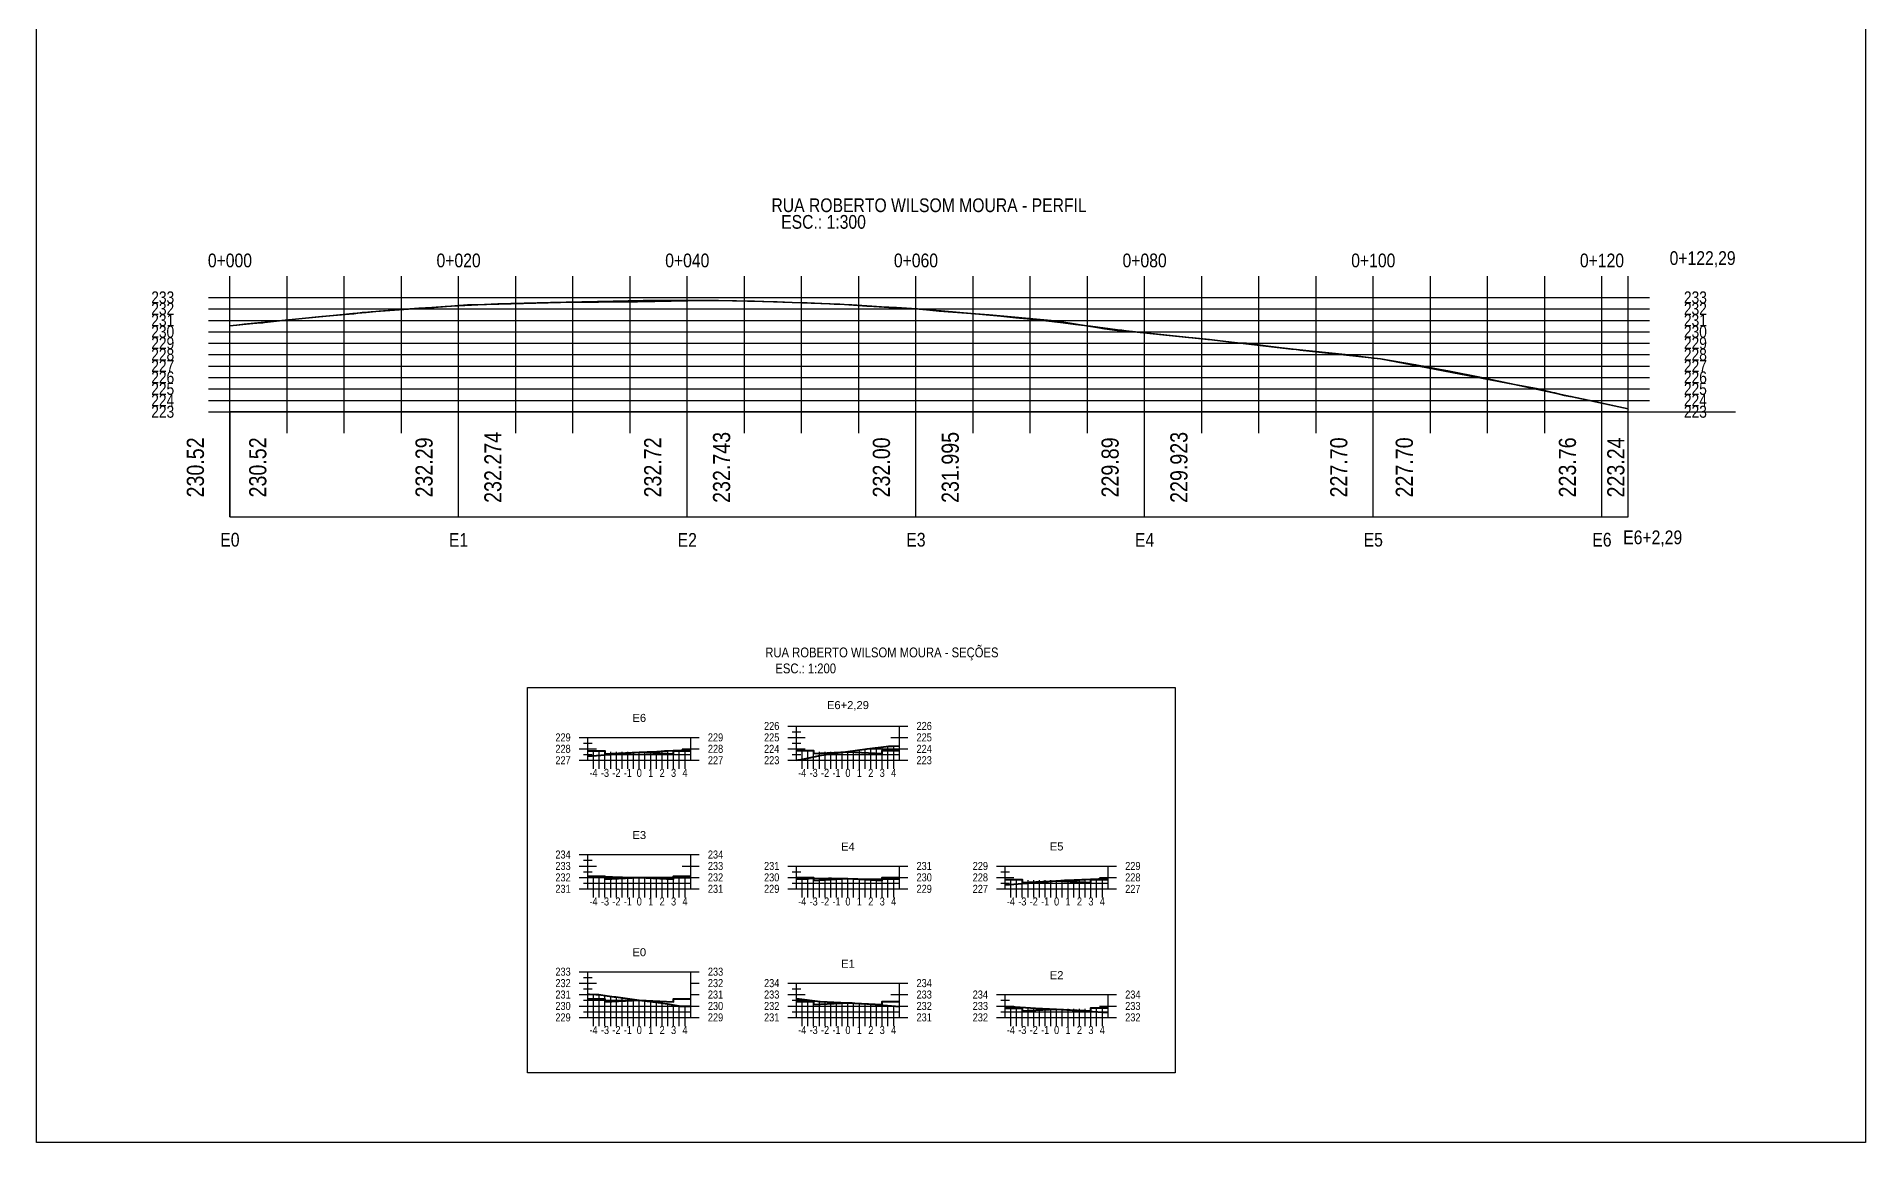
# Model space of a CAD drawing. Header units: feet. Extents: x 203667 to 205527, y 9204857 to 9205156.
# Drawn here: x 205102.5 to 205262.5, y 9204907.3 to 9205004.1 of the extents above; entities that cross this region are included whole.
import ezdxf

# ---------------------------------------------------------------- set-up
doc = ezdxf.new("R2010")
doc.units = ezdxf.units.FT
doc.header["$LTSCALE"] = 0.3
doc.header["$MEASUREMENT"] = 0
for name, color, linetype, lineweight in [('C-ROAD-PROF', 1, 'Continuous', 35), ('Cotas Acessibilidade', 5, 'Continuous', 25), ('Cotas Calçadas', 7, 'Continuous', 25)]:
    doc.layers.add(name, color=color, linetype=linetype, lineweight=lineweight)
for name, color, linetype in [('C-ROAD-PROF-GRID-MAJR', 8, 'Continuous'), ('C-ROAD-PROF-GRID-MINR', 8, 'Continuous'), ('C-ROAD-PROF-TEXT', 7, 'Continuous'), ('C-ROAD-PROF-TICK', 7, 'Continuous'), ('C-ROAD-PROF-TITL', 7, 'Continuous'), ('C-ROAD-PROF-TTLB', 5, 'Continuous'), ('C-ROAD-SCTN-GRID', 7, 'Continuous'), ('C-ROAD-SCTN-TEXT', 7, 'Continuous'), ('C-ROAD-SCTN-TICK', 7, 'Continuous'), ('C-ROAD-SCTN-TITL', 92, 'Continuous'), ('C1-HM-CURVA_MESTRA', 5, 'Continuous')]:
    doc.layers.add(name, color=color, linetype=linetype)
doc.styles.add('TARCISIO', font='swissci.ttf')

msp = doc.modelspace()

# ---------------------------------------------------------------- linework, layer by layer
at = {"layer": 'C-ROAD-PROF', "color": 5, "linetype": 'Continuous', "lineweight": 35, "flags": 128}
msp.add_lwpolyline([(205119.456, 9204978.78), (205119.457, 9204978.78), (205120.072, 9204978.849), (205120.687, 9204978.912), (205129.064, 9204979.739), (205130.215, 9204979.849), (205131.366, 9204979.954), (205132.516, 9204980.054), (205133.667, 9204980.147), (205134.818, 9204980.236), (205135.969, 9204980.318), (205137.12, 9204980.395), (205138.271, 9204980.466), (205139.422, 9204980.532), (205140.573, 9204980.592), (205141.724, 9204980.646), (205142.875, 9204980.695), (205144.026, 9204980.738), (205145.177, 9204980.776), (205146.328, 9204980.807), (205147.479, 9204980.834), (205152.978, 9204980.945), (205154.283, 9204980.969), (205155.587, 9204980.987), (205156.891, 9204980.998), (205158.195, 9204981.004), (205159.5, 9204981.004), (205160.804, 9204980.997), (205162.108, 9204980.985), (205163.412, 9204980.967), (205164.717, 9204980.943), (205166.021, 9204980.913), (205167.325, 9204980.876), (205168.63, 9204980.834), (205169.934, 9204980.786), (205171.238, 9204980.732), (205172.542, 9204980.673), (205173.847, 9204980.607), (205175.151, 9204980.535), (205176.455, 9204980.457), (205177.759, 9204980.373), (205179.064, 9204980.283), (205180.368, 9204980.188), (205181.672, 9204980.086), (205182.976, 9204979.978), (205184.281, 9204979.865), (205185.585, 9204979.745), (205186.889, 9204979.62), (205188.193, 9204979.488), (205189.498, 9204979.351), (205190.802, 9204979.208), (205192.106, 9204979.058), (205193.41, 9204978.903), (205194.715, 9204978.742), (205197.091, 9204978.442), (205197.46, 9204978.398), (205197.828, 9204978.357), (205204.999, 9204977.592), (205205.064, 9204977.584), (205212.302, 9204976.746), (205212.739, 9204976.697), (205213.062, 9204976.662), (205220.092, 9204975.887), (205231.82, 9204973.635), (205241.749, 9204971.504)], dxfattribs=at)
at = {"layer": 'C-ROAD-PROF', "color": 1, "linetype": 'Continuous', "lineweight": 35, "flags": 128}
for points in [[(205119.456, 9204978.78), (205121.764, 9204979.01), (205121.795, 9204979.013), (205122.065, 9204979.035), (205122.292, 9204979.052), (205122.388, 9204979.062), (205122.467, 9204979.074), (205124.062, 9204979.26), (205127.206, 9204979.575), (205127.501, 9204979.596), (205127.843, 9204979.626), (205129.883, 9204979.803), (205130.04, 9204979.819), (205130.304, 9204979.844), (205131.036, 9204979.933), (205131.515, 9204979.988), (205131.818, 9204980.019), (205135.479, 9204980.26), (205135.688, 9204980.276), (205135.696, 9204980.276), (205135.7, 9204980.276), (205135.94, 9204980.297), (205136.203, 9204980.301), (205139.515, 9204980.556), (205139.75, 9204980.57), (205139.894, 9204980.581), (205140.237, 9204980.604), (205140.557, 9204980.626), (205141.903, 9204980.651), (205149.454, 9204980.852), (205151.706, 9204980.86), (205153.433, 9204980.878), (205153.65, 9204980.878), (205155.109, 9204980.886), (205156.614, 9204980.897), (205159.517, 9204980.977), (205160.361, 9204980.986), (205161.228, 9204980.998), (205161.347, 9204980.999), (205161.827, 9204981.002), (205162.012, 9204981.001), (205162.2, 9204980.996), (205165.338, 9204980.952), (205171.957, 9204980.703), (205172.29, 9204980.681), (205172.564, 9204980.671), (205172.808, 9204980.662), (205175.162, 9204980.508), (205175.332, 9204980.499), (205176.689, 9204980.415), (205177.089, 9204980.395), (205177.399, 9204980.38), (205179.215, 9204980.264), (205179.22, 9204980.264), (205179.283, 9204980.26), (205179.584, 9204980.26), (205179.59, 9204980.26), (205181.498, 9204980.078), (205185.853, 9204979.744), (205191.289, 9204979.26), (205192.153, 9204979.123), (205192.381, 9204979.088), (205195.286, 9204978.623), (205195.937, 9204978.525), (205196.169, 9204978.492), (205197.887, 9204978.26), (205198.334, 9204978.247), (205198.517, 9204978.247), (205203.282, 9204977.774), (205203.663, 9204977.734), (205205.125, 9204977.585), (205207.72, 9204977.272), (205208.028, 9204977.269), (205208.261, 9204977.262), (205208.309, 9204977.261), (205208.317, 9204977.261), (205208.367, 9204977.26), (205208.663, 9204977.209), (205211.42, 9204976.85), (205212.701, 9204976.701), (205216.986, 9204976.26), (205219.041, 9204976.005), (205219.468, 9204975.962), (205220.092, 9204975.887), (205223.156, 9204975.372), (205223.777, 9204975.26), (205223.846, 9204975.257), (205224.992, 9204975.027), (205225.962, 9204974.844), (205228.91, 9204974.26), (205231.82, 9204973.635), (205233.863, 9204973.26), (205234.907, 9204973.019), (205235.124, 9204972.96), (205235.31, 9204972.911), (205236.181, 9204972.697), (205236.648, 9204972.609), (205236.74, 9204972.6), (205238.403, 9204972.26), (205240.945, 9204971.685)], [(205240.945, 9204971.685), (205241.749, 9204971.504), (205241.749, 9204971.504)]]:
    msp.add_lwpolyline(points, dxfattribs=at)
at = {"layer": 'C-ROAD-PROF', "color": 5, "linetype": 'Continuous', "lineweight": 40, "ltscale": 2}
for points in [[(205150.749, 9204941.58), (205152.249, 9204941.58), (205152.249, 9204941.321), (205155.258, 9204941.47), (205158.249, 9204941.321), (205158.249, 9204941.586), (205159.749, 9204941.586)], [(205168.999, 9204941.627), (205170.499, 9204941.627), (205170.499, 9204941.368), (205173.508, 9204941.517), (205176.499, 9204941.367), (205176.499, 9204941.633), (205177.999, 9204941.633)], [(205150.749, 9204930.627), (205152.249, 9204930.627), (205152.249, 9204930.367), (205155.258, 9204930.517), (205158.249, 9204930.367), (205158.249, 9204930.632), (205159.749, 9204930.632)], [(205168.999, 9204930.521), (205170.499, 9204930.521), (205170.499, 9204930.261), (205173.508, 9204930.41), (205176.499, 9204930.261), (205176.499, 9204930.526), (205177.999, 9204930.526)], [(205187.249, 9204930.33), (205188.749, 9204930.33), (205188.749, 9204930.071), (205191.758, 9204930.22), (205194.749, 9204930.071), (205194.749, 9204930.336), (205196.249, 9204930.336)], [(205150.749, 9204919.897), (205152.249, 9204919.897), (205152.249, 9204919.637), (205155.258, 9204919.787), (205158.249, 9204919.637), (205158.249, 9204919.902), (205159.749, 9204919.902)], [(205168.999, 9204919.668), (205170.499, 9204919.668), (205170.499, 9204919.409), (205173.508, 9204919.558), (205176.499, 9204919.409), (205176.499, 9204919.674), (205177.999, 9204919.674)], [(205187.249, 9204919.092), (205188.749, 9204919.092), (205188.749, 9204918.833), (205191.758, 9204918.982), (205194.749, 9204918.833), (205194.749, 9204919.098), (205196.249, 9204919.098)]]:
    msp.add_lwpolyline(points, dxfattribs=at)
at = {"layer": 'C-ROAD-PROF-GRID-MAJR', "color": 8, "linetype": 'Continuous', "lineweight": -3}
for p, q in [((205119.456, 9204981.26), (205241.749, 9204981.26)), ((205119.456, 9204971.26), (205119.456, 9204981.26)), ((205139.456, 9204971.26), (205139.456, 9204981.26)), ((205159.456, 9204971.26), (205159.456, 9204981.26)), ((205179.456, 9204971.26), (205179.456, 9204981.26)), ((205199.456, 9204971.26), (205199.456, 9204981.26)), ((205219.456, 9204971.26), (205219.456, 9204981.26)), ((205239.456, 9204971.26), (205239.456, 9204981.26)), ((205241.749, 9204971.26), (205241.749, 9204981.26)), ((205119.456, 9204980.26), (205241.749, 9204980.26)), ((205119.456, 9204979.26), (205241.749, 9204979.26)), ((205119.456, 9204978.26), (205241.749, 9204978.26)), ((205119.456, 9204977.26), (205241.749, 9204977.26)), ((205119.456, 9204976.26), (205241.749, 9204976.26)), ((205119.456, 9204975.26), (205241.749, 9204975.26)), ((205119.456, 9204974.26), (205241.749, 9204974.26)), ((205119.456, 9204973.26), (205241.749, 9204973.26)), ((205119.456, 9204972.26), (205241.749, 9204972.26)), ((205119.456, 9204971.26), (205241.749, 9204971.26))]:
    msp.add_line(p, q, dxfattribs=at)
at = {"layer": 'C-ROAD-PROF-GRID-MINR', "color": 8, "linetype": 'Continuous', "lineweight": -3}
for p, q in [((205124.456, 9204971.26), (205124.456, 9204981.26)), ((205129.456, 9204971.26), (205129.456, 9204981.26)), ((205134.456, 9204971.26), (205134.456, 9204981.26)), ((205144.456, 9204971.26), (205144.456, 9204981.26)), ((205149.456, 9204971.26), (205149.456, 9204981.26)), ((205154.456, 9204971.26), (205154.456, 9204981.26)), ((205164.456, 9204971.26), (205164.456, 9204981.26)), ((205169.456, 9204971.26), (205169.456, 9204981.26)), ((205174.456, 9204971.26), (205174.456, 9204981.26)), ((205184.456, 9204971.26), (205184.456, 9204981.26)), ((205189.456, 9204971.26), (205189.456, 9204981.26)), ((205194.456, 9204971.26), (205194.456, 9204981.26)), ((205204.456, 9204971.26), (205204.456, 9204981.26)), ((205209.456, 9204971.26), (205209.456, 9204981.26)), ((205214.456, 9204971.26), (205214.456, 9204981.26)), ((205224.456, 9204971.26), (205224.456, 9204981.26)), ((205229.456, 9204971.26), (205229.456, 9204981.26)), ((205234.456, 9204971.26), (205234.456, 9204981.26))]:
    msp.add_line(p, q, dxfattribs=at)
at = {"layer": 'C-ROAD-PROF-TEXT', "color": 7, "linetype": 'Continuous', "lineweight": -3}
for p, q in [((205119.456, 9204979.385), (205119.456, 9204983.135)), ((205124.456, 9204979.385), (205124.456, 9204983.135)), ((205129.456, 9204979.385), (205129.456, 9204983.135)), ((205134.456, 9204979.385), (205134.456, 9204983.135)), ((205139.456, 9204979.385), (205139.456, 9204983.135)), ((205144.456, 9204979.385), (205144.456, 9204983.135)), ((205149.456, 9204979.385), (205149.456, 9204983.135)), ((205154.456, 9204979.385), (205154.456, 9204983.135)), ((205159.456, 9204979.385), (205159.456, 9204983.135)), ((205164.456, 9204979.385), (205164.456, 9204983.135)), ((205169.456, 9204979.385), (205169.456, 9204983.135)), ((205174.456, 9204979.385), (205174.456, 9204983.135)), ((205179.456, 9204979.385), (205179.456, 9204983.135)), ((205184.456, 9204979.385), (205184.456, 9204983.135)), ((205189.456, 9204979.385), (205189.456, 9204983.135)), ((205194.456, 9204979.385), (205194.456, 9204983.135)), ((205199.456, 9204979.385), (205199.456, 9204983.135)), ((205204.456, 9204979.385), (205204.456, 9204983.135)), ((205209.456, 9204979.385), (205209.456, 9204983.135)), ((205214.456, 9204979.385), (205214.456, 9204983.135)), ((205219.456, 9204979.385), (205219.456, 9204983.135)), ((205224.456, 9204979.385), (205224.456, 9204983.135)), ((205229.456, 9204979.385), (205229.456, 9204983.135)), ((205234.456, 9204979.385), (205234.456, 9204983.135)), ((205239.456, 9204979.385), (205239.456, 9204983.135)), ((205241.749, 9204979.385), (205241.749, 9204983.135)), ((205117.581, 9204981.26), (205121.331, 9204981.26)), ((205239.874, 9204981.26), (205243.624, 9204981.26)), ((205117.581, 9204980.26), (205121.331, 9204980.26)), ((205239.874, 9204980.26), (205243.624, 9204980.26)), ((205117.581, 9204979.26), (205121.331, 9204979.26)), ((205117.581, 9204978.26), (205121.331, 9204978.26)), ((205239.874, 9204979.26), (205243.624, 9204979.26)), ((205239.874, 9204978.26), (205243.624, 9204978.26)), ((205117.581, 9204977.26), (205121.331, 9204977.26)), ((205239.874, 9204977.26), (205243.624, 9204977.26)), ((205117.581, 9204976.26), (205121.331, 9204976.26)), ((205117.581, 9204975.26), (205121.331, 9204975.26)), ((205239.874, 9204976.26), (205243.624, 9204976.26)), ((205239.874, 9204975.26), (205243.624, 9204975.26)), ((205117.581, 9204974.26), (205121.331, 9204974.26)), ((205117.581, 9204973.26), (205121.331, 9204973.26)), ((205239.874, 9204974.26), (205243.624, 9204974.26)), ((205239.874, 9204973.26), (205243.624, 9204973.26)), ((205117.581, 9204972.26), (205121.331, 9204972.26)), ((205119.456, 9204969.385), (205119.456, 9204973.135)), ((205124.456, 9204969.385), (205124.456, 9204973.135)), ((205129.456, 9204969.385), (205129.456, 9204973.135)), ((205134.456, 9204969.385), (205134.456, 9204973.135)), ((205139.456, 9204969.385), (205139.456, 9204973.135)), ((205144.456, 9204969.385), (205144.456, 9204973.135)), ((205149.456, 9204969.385), (205149.456, 9204973.135)), ((205154.456, 9204969.385), (205154.456, 9204973.135)), ((205159.456, 9204969.385), (205159.456, 9204973.135)), ((205164.456, 9204969.385), (205164.456, 9204973.135)), ((205169.456, 9204969.385), (205169.456, 9204973.135)), ((205174.456, 9204969.385), (205174.456, 9204973.135)), ((205179.456, 9204969.385), (205179.456, 9204973.135)), ((205184.456, 9204969.385), (205184.456, 9204973.135)), ((205189.456, 9204969.385), (205189.456, 9204973.135)), ((205194.456, 9204969.385), (205194.456, 9204973.135)), ((205199.456, 9204969.385), (205199.456, 9204973.135)), ((205204.456, 9204969.385), (205204.456, 9204973.135)), ((205209.456, 9204969.385), (205209.456, 9204973.135)), ((205214.456, 9204969.385), (205214.456, 9204973.135)), ((205219.456, 9204969.385), (205219.456, 9204973.135)), ((205224.456, 9204969.385), (205224.456, 9204973.135)), ((205229.456, 9204969.385), (205229.456, 9204973.135)), ((205234.456, 9204969.385), (205234.456, 9204973.135)), ((205239.456, 9204969.385), (205239.456, 9204973.135)), ((205239.874, 9204972.26), (205243.624, 9204972.26)), ((205241.749, 9204969.385), (205241.749, 9204973.135)), ((205117.581, 9204971.26), (205121.331, 9204971.26)), ((205239.874, 9204971.26), (205243.624, 9204971.26))]:
    msp.add_line(p, q, dxfattribs=at)
at = {"layer": 'C-ROAD-PROF-TEXT', "color": 5, "linetype": 'Continuous', "lineweight": -3}
msp.add_line((205241.749, 9204971.26), (205251.132, 9204971.26), dxfattribs=at)
at = {"layer": 'C-ROAD-PROF-TICK', "color": 7, "linetype": 'Continuous', "lineweight": -3}
for p, q in [((205119.456, 9204962.076), (205119.456, 9204971.26)), ((205139.456, 9204962.076), (205139.456, 9204971.26)), ((205159.456, 9204962.076), (205159.456, 9204971.26)), ((205179.456, 9204962.076), (205179.456, 9204971.26)), ((205199.456, 9204962.076), (205199.456, 9204971.26)), ((205219.456, 9204962.076), (205219.456, 9204971.26)), ((205239.456, 9204962.076), (205239.456, 9204971.26)), ((205241.749, 9204962.076), (205241.749, 9204971.26))]:
    msp.add_line(p, q, dxfattribs=at)
at = {"layer": 'C-ROAD-PROF-TTLB', "color": 5, "linetype": 'Continuous', "lineweight": -3}
for p, q in [((205119.456, 9204971.26), (205119.456, 9204981.26)), ((205119.456, 9204981.26), (205241.749, 9204981.26)), ((205241.749, 9204971.26), (205241.749, 9204981.26)), ((205119.456, 9204971.26), (205241.749, 9204971.26)), ((205169.008, 9204940.767), (205169.008, 9204943.767)), ((205169.008, 9204943.767), (205178.008, 9204943.767)), ((205178.008, 9204940.767), (205178.008, 9204943.767)), ((205150.758, 9204940.767), (205150.758, 9204942.767)), ((205150.758, 9204942.767), (205159.758, 9204942.767)), ((205159.758, 9204940.767), (205159.758, 9204942.767)), ((205173.508, 9204940.767), (205173.508, 9204941.529)), ((205150.758, 9204929.517), (205150.758, 9204932.517)), ((205150.758, 9204932.517), (205159.758, 9204932.517)), ((205159.758, 9204929.517), (205159.758, 9204932.517)), ((205155.258, 9204929.517), (205155.258, 9204930.517)), ((205169.008, 9204929.517), (205169.008, 9204931.517)), ((205169.008, 9204931.517), (205178.008, 9204931.517)), ((205178.008, 9204929.517), (205178.008, 9204931.517)), ((205187.258, 9204929.517), (205187.258, 9204931.517)), ((205187.258, 9204931.517), (205196.258, 9204931.517)), ((205196.258, 9204929.517), (205196.258, 9204931.517)), ((205150.758, 9204918.267), (205150.758, 9204922.267)), ((205150.758, 9204922.267), (205159.758, 9204922.267)), ((205159.758, 9204918.267), (205159.758, 9204922.267)), ((205169.008, 9204918.267), (205169.008, 9204921.267)), ((205169.008, 9204921.267), (205178.008, 9204921.267)), ((205178.008, 9204918.267), (205178.008, 9204921.267)), ((205155.258, 9204918.267), (205155.258, 9204919.787)), ((205173.508, 9204918.267), (205173.508, 9204919.559)), ((205187.258, 9204918.267), (205187.258, 9204920.267)), ((205187.258, 9204920.267), (205196.258, 9204920.267)), ((205196.258, 9204918.267), (205196.258, 9204920.267))]:
    msp.add_line(p, q, dxfattribs=at)
msp.add_3dface([(205119.456, 9204962.076), (205241.749, 9204962.076), (205241.749, 9204971.26), (205119.456, 9204971.26)], dxfattribs=at)
at = {"layer": 'C-ROAD-SCTN-GRID', "color": 7, "linetype": 'Continuous', "lineweight": -3}
for p, q in [((205169.008, 9204943.767), (205178.008, 9204943.767)), ((205150.758, 9204942.767), (205159.758, 9204942.767)), ((205173.508, 9204940.767), (205173.508, 9204941.529)), ((205150.758, 9204940.767), (205159.758, 9204940.767)), ((205169.008, 9204940.767), (205178.008, 9204940.767)), ((205169.508, 9204940.767), (205169.508, 9204940.858)), ((205170.008, 9204940.767), (205170.008, 9204940.96)), ((205150.758, 9204932.517), (205159.758, 9204932.517)), ((205155.258, 9204929.517), (205155.258, 9204930.517)), ((205169.008, 9204931.517), (205178.008, 9204931.517)), ((205187.258, 9204931.517), (205196.258, 9204931.517)), ((205150.758, 9204929.517), (205159.758, 9204929.517)), ((205169.008, 9204929.517), (205178.008, 9204929.517)), ((205187.258, 9204929.517), (205196.258, 9204929.517)), ((205150.758, 9204922.267), (205159.758, 9204922.267)), ((205169.008, 9204921.267), (205178.008, 9204921.267)), ((205150.758, 9204919.767), (205155.408, 9204919.767)), ((205155.258, 9204918.267), (205155.258, 9204919.787)), ((205173.508, 9204918.267), (205173.508, 9204919.559)), ((205187.258, 9204920.267), (205196.258, 9204920.267)), ((205150.758, 9204918.267), (205159.758, 9204918.267)), ((205169.008, 9204918.267), (205178.008, 9204918.267)), ((205187.258, 9204918.267), (205196.258, 9204918.267))]:
    msp.add_line(p, q, dxfattribs=at)
at = {"layer": 'C-ROAD-SCTN-GRID', "color": 251, "linetype": 'Continuous', "lineweight": -3}
for p, q in [((205151.258, 9204940.017), (205151.258, 9204941.517)), ((205151.758, 9204940.017), (205151.758, 9204941.517)), ((205151.758, 9204940.767), (205151.758, 9204941.195)), ((205152.258, 9204940.017), (205152.258, 9204941.517)), ((205152.258, 9204940.767), (205152.258, 9204941.233)), ((205152.703, 9204941.267), (205159.758, 9204941.267)), ((205152.758, 9204940.017), (205152.758, 9204941.517)), ((205152.758, 9204940.767), (205152.758, 9204941.271)), ((205153.258, 9204940.017), (205153.258, 9204941.517)), ((205153.258, 9204940.767), (205153.258, 9204941.309)), ((205153.758, 9204940.017), (205153.758, 9204941.517)), ((205153.758, 9204940.767), (205153.758, 9204941.347)), ((205154.258, 9204940.017), (205154.258, 9204941.517)), ((205154.258, 9204940.767), (205154.258, 9204941.385)), ((205154.758, 9204940.017), (205154.758, 9204941.517)), ((205154.758, 9204940.767), (205154.758, 9204941.428)), ((205155.258, 9204940.017), (205155.258, 9204941.517)), ((205155.258, 9204940.767), (205155.258, 9204941.47)), ((205155.258, 9204940.767), (205155.258, 9204941.47)), ((205155.758, 9204940.017), (205155.758, 9204941.517)), ((205155.758, 9204940.767), (205155.758, 9204941.507)), ((205156.258, 9204940.767), (205156.258, 9204941.53)), ((205156.258, 9204940.017), (205156.258, 9204941.517)), ((205156.758, 9204940.767), (205156.758, 9204941.546)), ((205156.758, 9204940.017), (205156.758, 9204941.517)), ((205157.258, 9204940.767), (205157.258, 9204941.575)), ((205157.258, 9204940.017), (205157.258, 9204941.517)), ((205157.758, 9204940.767), (205157.758, 9204941.601)), ((205157.758, 9204940.017), (205157.758, 9204941.517)), ((205158.258, 9204940.767), (205158.258, 9204941.616)), ((205158.258, 9204940.017), (205158.258, 9204941.517)), ((205158.758, 9204940.767), (205158.758, 9204941.64)), ((205158.758, 9204940.017), (205158.758, 9204941.517)), ((205159.258, 9204940.767), (205159.258, 9204941.663)), ((205159.258, 9204940.017), (205159.258, 9204941.517)), ((205169.508, 9204940.017), (205169.508, 9204941.517)), ((205170.008, 9204940.017), (205170.008, 9204941.517)), ((205170.508, 9204940.017), (205170.508, 9204941.517)), ((205171.008, 9204940.017), (205171.008, 9204941.517)), ((205171.508, 9204940.017), (205171.508, 9204941.517)), ((205171.508, 9204940.767), (205171.508, 9204941.246)), ((205171.657, 9204941.267), (205178.008, 9204941.267)), ((205172.008, 9204940.017), (205172.008, 9204941.517)), ((205172.008, 9204940.767), (205172.008, 9204941.316)), ((205172.508, 9204940.017), (205172.508, 9204941.517)), ((205172.508, 9204940.767), (205172.508, 9204941.387)), ((205173.008, 9204940.017), (205173.008, 9204941.517)), ((205173.008, 9204940.767), (205173.008, 9204941.458)), ((205174.008, 9204940.767), (205174.008, 9204941.6)), ((205174.008, 9204940.017), (205174.008, 9204941.517)), ((205174.508, 9204940.767), (205174.508, 9204941.67)), ((205174.508, 9204940.017), (205174.508, 9204941.517)), ((205175.008, 9204940.767), (205175.008, 9204941.741)), ((205175.008, 9204940.017), (205175.008, 9204941.517)), ((205175.19, 9204941.767), (205178.008, 9204941.767)), ((205175.508, 9204940.767), (205175.508, 9204941.808)), ((205175.508, 9204940.017), (205175.508, 9204941.517)), ((205176.008, 9204940.767), (205176.008, 9204941.871)), ((205176.008, 9204940.017), (205176.008, 9204941.517)), ((205176.508, 9204940.767), (205176.508, 9204941.935)), ((205176.508, 9204940.017), (205176.508, 9204941.517)), ((205177.008, 9204940.767), (205177.008, 9204942.01)), ((205177.008, 9204940.017), (205177.008, 9204941.517)), ((205177.508, 9204940.767), (205177.508, 9204942.021)), ((205177.508, 9204940.017), (205177.508, 9204941.517)), ((205151.258, 9204940.767), (205151.258, 9204941.158)), ((205170.508, 9204940.767), (205170.508, 9204941.062)), ((205171.008, 9204940.767), (205171.008, 9204941.163)), ((205150.758, 9204930.517), (205159.758, 9204930.517)), ((205150.758, 9204930.017), (205159.758, 9204930.017)), ((205151.258, 9204929.517), (205151.258, 9204930.632)), ((205151.258, 9204928.767), (205151.258, 9204930.267)), ((205151.758, 9204929.517), (205151.758, 9204930.618)), ((205151.758, 9204928.767), (205151.758, 9204930.267)), ((205152.258, 9204929.517), (205152.258, 9204930.603)), ((205152.258, 9204928.767), (205152.258, 9204930.267)), ((205152.758, 9204929.517), (205152.758, 9204930.586)), ((205152.758, 9204928.767), (205152.758, 9204930.267)), ((205153.258, 9204929.517), (205153.258, 9204930.568)), ((205153.258, 9204928.767), (205153.258, 9204930.267)), ((205153.758, 9204929.517), (205153.758, 9204930.551)), ((205153.758, 9204928.767), (205153.758, 9204930.267)), ((205154.258, 9204929.517), (205154.258, 9204930.533)), ((205154.258, 9204928.767), (205154.258, 9204930.267)), ((205154.758, 9204929.517), (205154.758, 9204930.517)), ((205154.758, 9204928.767), (205154.758, 9204930.267)), ((205155.758, 9204929.517), (205155.758, 9204930.516)), ((205155.758, 9204928.767), (205155.758, 9204930.267)), ((205156.258, 9204929.517), (205156.258, 9204930.516)), ((205156.258, 9204928.767), (205156.258, 9204930.267)), ((205156.758, 9204929.517), (205156.758, 9204930.516)), ((205156.758, 9204928.767), (205156.758, 9204930.267)), ((205157.258, 9204929.517), (205157.258, 9204930.516)), ((205157.258, 9204928.767), (205157.258, 9204930.267)), ((205157.758, 9204929.517), (205157.758, 9204930.516)), ((205157.758, 9204928.767), (205157.758, 9204930.267)), ((205158.258, 9204929.517), (205158.258, 9204930.516)), ((205158.258, 9204928.767), (205158.258, 9204930.267)), ((205158.758, 9204929.517), (205158.758, 9204930.516)), ((205158.758, 9204928.767), (205158.758, 9204930.267)), ((205159.258, 9204929.517), (205159.258, 9204930.517)), ((205159.258, 9204928.767), (205159.258, 9204930.267)), ((205169.008, 9204930.017), (205178.008, 9204930.017)), ((205169.508, 9204929.517), (205169.508, 9204930.378)), ((205169.508, 9204928.767), (205169.508, 9204930.267)), ((205170.008, 9204929.517), (205170.008, 9204930.41)), ((205170.008, 9204928.767), (205170.008, 9204930.267)), ((205170.508, 9204929.517), (205170.508, 9204930.45)), ((205170.508, 9204928.767), (205170.508, 9204930.267)), ((205171.008, 9204929.517), (205171.008, 9204930.434)), ((205171.008, 9204928.767), (205171.008, 9204930.267)), ((205171.508, 9204929.517), (205171.508, 9204930.419)), ((205171.508, 9204928.767), (205171.508, 9204930.267)), ((205172.008, 9204929.517), (205172.008, 9204930.451)), ((205172.008, 9204928.767), (205172.008, 9204930.267)), ((205172.508, 9204929.517), (205172.508, 9204930.437)), ((205172.508, 9204928.767), (205172.508, 9204930.267)), ((205173.008, 9204929.517), (205173.008, 9204930.424)), ((205173.008, 9204928.767), (205173.008, 9204930.267)), ((205173.508, 9204929.517), (205173.508, 9204930.41)), ((205173.508, 9204929.517), (205173.508, 9204930.41)), ((205173.508, 9204928.767), (205173.508, 9204930.267)), ((205174.008, 9204929.517), (205174.008, 9204930.397)), ((205174.008, 9204928.767), (205174.008, 9204930.267)), ((205174.508, 9204929.517), (205174.508, 9204930.386)), ((205174.508, 9204928.767), (205174.508, 9204930.267)), ((205175.008, 9204929.517), (205175.008, 9204930.38)), ((205175.008, 9204928.767), (205175.008, 9204930.267)), ((205175.508, 9204929.517), (205175.508, 9204930.375)), ((205175.508, 9204928.767), (205175.508, 9204930.267)), ((205176.008, 9204929.517), (205176.008, 9204930.369)), ((205176.008, 9204928.767), (205176.008, 9204930.267)), ((205176.508, 9204929.517), (205176.508, 9204930.364)), ((205176.508, 9204928.767), (205176.508, 9204930.267)), ((205177.008, 9204929.517), (205177.008, 9204930.371)), ((205177.008, 9204928.767), (205177.008, 9204930.267)), ((205177.508, 9204929.517), (205177.508, 9204930.378)), ((205177.508, 9204928.767), (205177.508, 9204930.267)), ((205187.758, 9204928.767), (205187.758, 9204930.267)), ((205188.258, 9204928.767), (205188.258, 9204930.267)), ((205188.758, 9204928.767), (205188.758, 9204930.267)), ((205188.758, 9204929.517), (205188.758, 9204929.983)), ((205189.203, 9204930.017), (205196.258, 9204930.017)), ((205189.258, 9204928.767), (205189.258, 9204930.267)), ((205189.258, 9204929.517), (205189.258, 9204930.021)), ((205189.758, 9204928.767), (205189.758, 9204930.267)), ((205189.758, 9204929.517), (205189.758, 9204930.059)), ((205190.258, 9204928.767), (205190.258, 9204930.267)), ((205190.258, 9204929.517), (205190.258, 9204930.097)), ((205190.758, 9204928.767), (205190.758, 9204930.267)), ((205190.758, 9204929.517), (205190.758, 9204930.135)), ((205191.258, 9204928.767), (205191.258, 9204930.267)), ((205191.258, 9204929.517), (205191.258, 9204930.178)), ((205191.758, 9204928.767), (205191.758, 9204930.267)), ((205191.758, 9204929.517), (205191.758, 9204930.22)), ((205191.758, 9204929.517), (205191.758, 9204930.22)), ((205192.258, 9204928.767), (205192.258, 9204930.267)), ((205192.258, 9204929.517), (205192.258, 9204930.257)), ((205192.758, 9204929.517), (205192.758, 9204930.28)), ((205192.758, 9204928.767), (205192.758, 9204930.267)), ((205193.258, 9204929.517), (205193.258, 9204930.296)), ((205193.258, 9204928.767), (205193.258, 9204930.267)), ((205193.758, 9204929.517), (205193.758, 9204930.325)), ((205193.758, 9204928.767), (205193.758, 9204930.267)), ((205194.258, 9204929.517), (205194.258, 9204930.351)), ((205194.258, 9204928.767), (205194.258, 9204930.267)), ((205194.758, 9204929.517), (205194.758, 9204930.366)), ((205194.758, 9204928.767), (205194.758, 9204930.267)), ((205195.258, 9204929.517), (205195.258, 9204930.39)), ((205195.258, 9204928.767), (205195.258, 9204930.267)), ((205195.758, 9204929.517), (205195.758, 9204930.413)), ((205195.758, 9204928.767), (205195.758, 9204930.267)), ((205187.758, 9204929.517), (205187.758, 9204929.908)), ((205188.258, 9204929.517), (205188.258, 9204929.945)), ((205150.758, 9204919.267), (205159.758, 9204919.267)), ((205151.258, 9204918.267), (205151.258, 9204920.284)), ((205151.258, 9204917.517), (205151.258, 9204919.017)), ((205151.758, 9204918.267), (205151.758, 9204920.264)), ((205151.758, 9204917.517), (205151.758, 9204919.017)), ((205152.258, 9204918.267), (205152.258, 9204920.186)), ((205152.258, 9204917.517), (205152.258, 9204919.017)), ((205152.758, 9204918.267), (205152.758, 9204920.117)), ((205152.758, 9204917.517), (205152.758, 9204919.017)), ((205153.258, 9204918.267), (205153.258, 9204920.05)), ((205153.258, 9204917.517), (205153.258, 9204919.017)), ((205153.758, 9204918.267), (205153.758, 9204919.984)), ((205153.758, 9204917.517), (205153.758, 9204919.017)), ((205154.258, 9204918.267), (205154.258, 9204919.918)), ((205154.258, 9204917.517), (205154.258, 9204919.017)), ((205154.758, 9204918.267), (205154.758, 9204919.852)), ((205154.758, 9204917.517), (205154.758, 9204919.017)), ((205155.758, 9204918.267), (205155.758, 9204919.721)), ((205155.758, 9204917.517), (205155.758, 9204919.017)), ((205156.258, 9204918.267), (205156.258, 9204919.655)), ((205156.258, 9204917.517), (205156.258, 9204919.017)), ((205156.758, 9204918.267), (205156.758, 9204919.589)), ((205156.758, 9204917.517), (205156.758, 9204919.017)), ((205157.258, 9204918.267), (205157.258, 9204919.515)), ((205157.258, 9204917.517), (205157.258, 9204919.017)), ((205157.758, 9204918.267), (205157.758, 9204919.436)), ((205157.758, 9204917.517), (205157.758, 9204919.017)), ((205158.258, 9204918.267), (205158.258, 9204919.355)), ((205158.258, 9204917.517), (205158.258, 9204919.017)), ((205158.758, 9204918.267), (205158.758, 9204919.275)), ((205158.758, 9204917.517), (205158.758, 9204919.017)), ((205159.258, 9204918.267), (205159.258, 9204919.267)), ((205159.258, 9204917.517), (205159.258, 9204919.017)), ((205169.008, 9204919.767), (205170.337, 9204919.767)), ((205169.008, 9204919.267), (205178.008, 9204919.267)), ((205169.508, 9204918.267), (205169.508, 9204919.874)), ((205169.508, 9204917.517), (205169.508, 9204919.017)), ((205170.008, 9204918.267), (205170.008, 9204919.809)), ((205170.008, 9204917.517), (205170.008, 9204919.017)), ((205170.508, 9204918.267), (205170.508, 9204919.745)), ((205170.508, 9204917.517), (205170.508, 9204919.017)), ((205171.008, 9204918.267), (205171.008, 9204919.68)), ((205171.008, 9204917.517), (205171.008, 9204919.017)), ((205171.508, 9204918.267), (205171.508, 9204919.65)), ((205171.508, 9204917.517), (205171.508, 9204919.017)), ((205172.008, 9204918.267), (205172.008, 9204919.627)), ((205172.008, 9204917.517), (205172.008, 9204919.017)), ((205172.508, 9204918.267), (205172.508, 9204919.604)), ((205172.508, 9204917.517), (205172.508, 9204919.017)), ((205173.008, 9204918.267), (205173.008, 9204919.581)), ((205173.008, 9204917.517), (205173.008, 9204919.017)), ((205174.008, 9204918.267), (205174.008, 9204919.53)), ((205174.008, 9204917.517), (205174.008, 9204919.017)), ((205174.508, 9204918.267), (205174.508, 9204919.504)), ((205174.508, 9204917.517), (205174.508, 9204919.017)), ((205175.008, 9204918.267), (205175.008, 9204919.477)), ((205175.008, 9204917.517), (205175.008, 9204919.017)), ((205175.508, 9204918.267), (205175.508, 9204919.438)), ((205175.508, 9204917.517), (205175.508, 9204919.017)), ((205176.008, 9204918.267), (205176.008, 9204919.396)), ((205176.008, 9204917.517), (205176.008, 9204919.017)), ((205176.508, 9204918.267), (205176.508, 9204919.357)), ((205176.508, 9204917.517), (205176.508, 9204919.017)), ((205177.008, 9204918.267), (205177.008, 9204919.318)), ((205177.008, 9204917.517), (205177.008, 9204919.017)), ((205177.508, 9204918.267), (205177.508, 9204919.278)), ((205177.508, 9204917.517), (205177.508, 9204919.017)), ((205187.758, 9204918.267), (205187.758, 9204919.223)), ((205187.758, 9204917.517), (205187.758, 9204919.017)), ((205188.258, 9204918.267), (205188.258, 9204919.193)), ((205188.258, 9204917.517), (205188.258, 9204919.017)), ((205188.758, 9204918.267), (205188.758, 9204919.163)), ((205188.758, 9204917.517), (205188.758, 9204919.017)), ((205189.258, 9204918.267), (205189.258, 9204919.133)), ((205189.258, 9204917.517), (205189.258, 9204919.017)), ((205189.758, 9204918.267), (205189.758, 9204919.103)), ((205189.758, 9204917.517), (205189.758, 9204919.017)), ((205190.258, 9204918.267), (205190.258, 9204919.073)), ((205190.258, 9204917.517), (205190.258, 9204919.017)), ((205190.758, 9204918.267), (205190.758, 9204919.043)), ((205190.758, 9204917.517), (205190.758, 9204919.017)), ((205191.258, 9204917.517), (205191.258, 9204919.017)), ((205191.258, 9204918.267), (205191.258, 9204919.012)), ((205191.758, 9204917.517), (205191.758, 9204919.017)), ((205191.758, 9204918.267), (205191.758, 9204918.982)), ((205191.758, 9204918.267), (205191.758, 9204918.982)), ((205192.258, 9204917.517), (205192.258, 9204919.017)), ((205192.258, 9204918.267), (205192.258, 9204918.952)), ((205192.758, 9204917.517), (205192.758, 9204919.017)), ((205192.758, 9204918.267), (205192.758, 9204918.922)), ((205193.258, 9204917.517), (205193.258, 9204919.017)), ((205193.258, 9204918.267), (205193.258, 9204918.892)), ((205193.758, 9204917.517), (205193.758, 9204919.017)), ((205193.758, 9204918.267), (205193.758, 9204918.861)), ((205194.258, 9204917.517), (205194.258, 9204919.017)), ((205194.258, 9204918.267), (205194.258, 9204918.831)), ((205194.758, 9204917.517), (205194.758, 9204919.017)), ((205194.758, 9204918.267), (205194.758, 9204918.801)), ((205195.258, 9204917.517), (205195.258, 9204919.017)), ((205195.758, 9204917.517), (205195.758, 9204919.017)), ((205150.758, 9204918.767), (205159.758, 9204918.767)), ((205168.633, 9204918.767), (205169.383, 9204918.767)), ((205169.008, 9204918.767), (205178.008, 9204918.767)), ((205187.258, 9204918.767), (205196.258, 9204918.767)), ((205195.258, 9204918.267), (205195.258, 9204918.771)), ((205195.758, 9204918.267), (205195.758, 9204918.74))]:
    msp.add_line(p, q, dxfattribs=at)
at = {"layer": 'C-ROAD-SCTN-TICK', "color": 8, "linetype": 'Continuous', "lineweight": -3}
for p, q in [((205168.258, 9204943.767), (205169.758, 9204943.767)), ((205168.633, 9204943.267), (205169.383, 9204943.267)), ((205150.008, 9204942.767), (205151.508, 9204942.767)), ((205150.008, 9204941.767), (205151.508, 9204941.767)), ((205150.383, 9204942.267), (205151.133, 9204942.267)), ((205150.383, 9204941.267), (205151.133, 9204941.267)), ((205168.258, 9204942.767), (205169.758, 9204942.767)), ((205168.258, 9204941.767), (205169.758, 9204941.767)), ((205168.633, 9204942.267), (205169.383, 9204942.267)), ((205168.633, 9204941.267), (205169.383, 9204941.267)), ((205150.008, 9204940.767), (205151.508, 9204940.767)), ((205168.258, 9204940.767), (205169.758, 9204940.767)), ((205150.008, 9204932.517), (205151.508, 9204932.517)), ((205150.383, 9204932.017), (205151.133, 9204932.017)), ((205150.008, 9204931.517), (205151.508, 9204931.517)), ((205150.008, 9204930.517), (205151.508, 9204930.517)), ((205150.383, 9204931.017), (205151.133, 9204931.017)), ((205150.383, 9204930.017), (205151.133, 9204930.017)), ((205168.258, 9204931.517), (205169.758, 9204931.517)), ((205168.258, 9204930.517), (205169.758, 9204930.517)), ((205168.633, 9204931.017), (205169.383, 9204931.017)), ((205168.633, 9204930.017), (205169.383, 9204930.017)), ((205186.508, 9204931.517), (205188.008, 9204931.517)), ((205186.508, 9204930.517), (205188.008, 9204930.517)), ((205186.883, 9204931.017), (205187.633, 9204931.017)), ((205186.883, 9204930.017), (205187.633, 9204930.017)), ((205150.008, 9204929.517), (205151.508, 9204929.517)), ((205168.258, 9204929.517), (205169.758, 9204929.517)), ((205186.508, 9204929.517), (205188.008, 9204929.517)), ((205150.008, 9204922.267), (205151.508, 9204922.267)), ((205150.008, 9204921.267), (205151.508, 9204921.267)), ((205150.383, 9204921.767), (205151.133, 9204921.767)), ((205150.383, 9204920.767), (205151.133, 9204920.767)), ((205168.258, 9204921.267), (205169.758, 9204921.267)), ((205168.633, 9204920.767), (205169.383, 9204920.767)), ((205150.008, 9204920.267), (205151.508, 9204920.267)), ((205150.008, 9204919.267), (205151.508, 9204919.267)), ((205150.383, 9204919.767), (205151.133, 9204919.767)), ((205168.258, 9204920.267), (205169.758, 9204920.267)), ((205168.258, 9204919.267), (205169.758, 9204919.267)), ((205168.633, 9204919.767), (205169.383, 9204919.767)), ((205186.508, 9204920.267), (205188.008, 9204920.267)), ((205186.508, 9204919.267), (205188.008, 9204919.267)), ((205186.883, 9204919.767), (205187.633, 9204919.767)), ((205150.008, 9204918.267), (205151.508, 9204918.267)), ((205150.383, 9204918.767), (205151.133, 9204918.767)), ((205168.258, 9204918.267), (205169.758, 9204918.267)), ((205186.508, 9204918.267), (205188.008, 9204918.267)), ((205186.883, 9204918.767), (205187.633, 9204918.767))]:
    msp.add_line(p, q, dxfattribs=at)
at = {"layer": 'C-ROAD-SCTN-TICK', "color": 7, "linetype": 'Continuous', "lineweight": -3}
for p, q in [((205177.258, 9204943.767), (205178.758, 9204943.767)), ((205159.008, 9204942.767), (205160.508, 9204942.767)), ((205159.008, 9204941.767), (205160.508, 9204941.767)), ((205173.508, 9204940.017), (205173.508, 9204941.517)), ((205177.258, 9204942.767), (205178.758, 9204942.767)), ((205177.258, 9204941.767), (205178.758, 9204941.767)), ((205159.008, 9204940.767), (205160.508, 9204940.767)), ((205177.258, 9204940.767), (205178.758, 9204940.767)), ((205159.008, 9204932.517), (205160.508, 9204932.517)), ((205155.258, 9204928.767), (205155.258, 9204930.267)), ((205159.008, 9204931.517), (205160.508, 9204931.517)), ((205159.008, 9204930.517), (205160.508, 9204930.517)), ((205177.258, 9204931.517), (205178.758, 9204931.517)), ((205177.258, 9204930.517), (205178.758, 9204930.517)), ((205195.508, 9204931.517), (205197.008, 9204931.517)), ((205195.508, 9204930.517), (205197.008, 9204930.517)), ((205159.008, 9204929.517), (205160.508, 9204929.517)), ((205177.258, 9204929.517), (205178.758, 9204929.517)), ((205195.508, 9204929.517), (205197.008, 9204929.517)), ((205159.008, 9204922.267), (205160.508, 9204922.267)), ((205159.758, 9204921.267), (205160.508, 9204921.267)), ((205177.258, 9204921.267), (205178.758, 9204921.267)), ((205155.258, 9204917.517), (205155.258, 9204919.017)), ((205159.008, 9204919.267), (205160.508, 9204919.267)), ((205159.758, 9204920.267), (205160.508, 9204920.267)), ((205173.508, 9204917.517), (205173.508, 9204919.017)), ((205177.258, 9204920.267), (205178.758, 9204920.267)), ((205177.258, 9204919.267), (205178.758, 9204919.267)), ((205195.508, 9204920.267), (205197.008, 9204920.267)), ((205195.508, 9204919.267), (205197.008, 9204919.267)), ((205159.008, 9204918.267), (205160.508, 9204918.267)), ((205177.258, 9204918.267), (205178.758, 9204918.267)), ((205195.508, 9204918.267), (205197.008, 9204918.267))]:
    msp.add_line(p, q, dxfattribs=at)
at = {"layer": 'C1-HM-CURVA_MESTRA', "color": 1, "linetype": 'Continuous', "lineweight": 40}
for points in [[(205150.758, 9204941.12), (205154.205, 9204941.38), (205155.258, 9204941.47), (205155.278, 9204941.472), (205155.959, 9204941.521), (205156.798, 9204941.546), (205156.894, 9204941.546), (205156.939, 9204941.547), (205157.173, 9204941.567), (205157.466, 9204941.581), (205157.673, 9204941.596), (205158.236, 9204941.615), (205159.628, 9204941.681), (205159.758, 9204941.688)], [(205169.008, 9204940.789), (205169.163, 9204940.808), (205169.41, 9204940.842), (205169.438, 9204940.844), (205171.196, 9204941.202), (205173.508, 9204941.529), (205175.19, 9204941.767), (205177.088, 9204942.01), (205177.142, 9204942.008), (205177.196, 9204942.008), (205177.238, 9204942.008), (205177.391, 9204942.016), (205178.008, 9204942.04)], [(205150.758, 9204930.641), (205151.098, 9204930.636), (205152.05, 9204930.61), (205154.661, 9204930.519), (205154.662, 9204930.519), (205154.775, 9204930.517), (205155.258, 9204930.517), (205155.881, 9204930.516), (205156.094, 9204930.516), (205156.984, 9204930.516), (205157.372, 9204930.516), (205157.697, 9204930.516), (205157.961, 9204930.516), (205158.054, 9204930.516), (205158.461, 9204930.516), (205159.021, 9204930.516), (205159.103, 9204930.516), (205159.325, 9204930.517), (205159.377, 9204930.517), (205159.383, 9204930.517), (205159.393, 9204930.517), (205159.564, 9204930.52), (205159.758, 9204930.522)], [(205169.008, 9204930.353), (205169.915, 9204930.399), (205170.307, 9204930.446), (205170.482, 9204930.45), (205171.522, 9204930.419), (205171.799, 9204930.441), (205171.988, 9204930.45), (205172.038, 9204930.449), (205172.057, 9204930.449), (205173.508, 9204930.41), (205174.381, 9204930.387), (205176.494, 9204930.364), (205178.008, 9204930.385)], [(205187.258, 9204929.87), (205190.705, 9204930.13), (205191.758, 9204930.22), (205191.778, 9204930.222), (205192.459, 9204930.271), (205193.298, 9204930.296), (205193.394, 9204930.296), (205193.439, 9204930.297), (205193.673, 9204930.317), (205193.966, 9204930.331), (205194.173, 9204930.346), (205194.736, 9204930.365), (205196.128, 9204930.431), (205196.258, 9204930.438)], [(205150.758, 9204920.295), (205150.767, 9204920.295), (205150.891, 9204920.292), (205151.455, 9204920.28), (205151.711, 9204920.267), (205152.445, 9204920.158), (205153.056, 9204920.078), (205153.197, 9204920.058), (205155.258, 9204919.787), (205156.915, 9204919.568), (205156.978, 9204919.56), (205157.703, 9204919.445), (205158.712, 9204919.281), (205158.816, 9204919.267), (205158.832, 9204919.267), (205158.848, 9204919.267), (205159.229, 9204919.267), (205159.621, 9204919.267), (205159.691, 9204919.267), (205159.758, 9204919.267)], [(205169.008, 9204919.939), (205171.09, 9204919.67), (205173.508, 9204919.558), (205173.579, 9204919.555), (205173.88, 9204919.537), (205174.078, 9204919.527), (205174.6, 9204919.499), (205175.163, 9204919.468), (205175.884, 9204919.406), (205177.657, 9204919.267), (205178.008, 9204919.22)], [(205187.258, 9204919.253), (205189.925, 9204919.093), (205191.758, 9204918.982), (205196.258, 9204918.71)]]:
    msp.add_lwpolyline(points, dxfattribs=at)
at = {"layer": 'Cotas Acessibilidade'}
msp.add_lwpolyline([(205145.47, 9204947.15), (205202.131, 9204947.15), (205202.131, 9204913.411), (205145.47, 9204913.411)], close=True, dxfattribs=at)
at = {"layer": 'Cotas Calçadas'}
msp.add_lwpolyline([(205102.545, 9205101.793), (205262.499, 9205101.793), (205262.499, 9204907.33), (205102.545, 9204907.33)], close=True, dxfattribs=at)

# ---------------------------------------------------------------- texts
at = {"layer": 'C-ROAD-PROF-TEXT', "color": 7, "linetype": 'Continuous', "lineweight": -3, "char_height": 1.2, "attachment_point": 8, "line_spacing_factor": 1.2, "style": 'TARCISIO'}
for s, insert in [('0+000', (205119.456, 9204983.885)), ('0+020', (205139.456, 9204983.885)), ('0+040', (205159.456, 9204983.885)), ('0+060', (205179.456, 9204983.885)), ('0+080', (205199.456, 9204983.885)), ('0+100', (205219.456, 9204983.885)), ('0+120', (205239.456, 9204983.885)), ('0+122,29', (205248.26, 9204983.885)), ('E0', (205119.456, 9204959.451)), ('E1', (205139.456, 9204959.451)), ('E2', (205159.456, 9204959.451)), ('E3', (205179.456, 9204959.451)), ('E4', (205199.456, 9204959.451)), ('E5', (205219.456, 9204959.451)), ('E6', (205239.456, 9204959.451)), ('E6+2,29', (205243.893, 9204959.451))]:
    msp.add_mtext(s, dxfattribs=dict(at, insert=insert))
at = {"layer": 'C-ROAD-PROF-TEXT', "color": 7, "linetype": 'Continuous', "lineweight": -3, "char_height": 1.05, "style": 'TARCISIO'}
for s, insert, attachment_point in [('233', (205114.581, 9204981.26), 6), ('233', (205246.624, 9204981.26), 4), ('232', (205114.581, 9204980.26), 6), ('231', (205114.581, 9204979.26), 6), ('232', (205246.624, 9204980.26), 4), ('231', (205246.624, 9204979.26), 4), ('230', (205114.581, 9204978.26), 6), ('230', (205246.624, 9204978.26), 4), ('229', (205114.581, 9204977.26), 6), ('228', (205114.581, 9204976.26), 6), ('229', (205246.624, 9204977.26), 4), ('228', (205246.624, 9204976.26), 4), ('227', (205114.581, 9204975.26), 6), ('226', (205114.581, 9204974.26), 6), ('227', (205246.624, 9204975.26), 4), ('226', (205246.624, 9204974.26), 4), ('225', (205114.581, 9204973.26), 6), ('225', (205246.624, 9204973.26), 4), ('224', (205114.581, 9204972.26), 6), ('223', (205114.581, 9204971.26), 6), ('224', (205246.624, 9204972.26), 4), ('223', (205246.624, 9204971.26), 4)]:
    msp.add_mtext(s, dxfattribs=dict(at, insert=insert, attachment_point=attachment_point))
at = {"layer": 'C-ROAD-PROF-TEXT', "color": 1, "linetype": 'Continuous', "lineweight": -3, "char_height": 1.5, "attachment_point": 8, "rotation": 90, "style": 'TARCISIO'}
for s, insert in [('230.52', (205117.206, 9204966.393)), ('232.29', (205137.206, 9204966.393)), ('232.72', (205157.206, 9204966.393)), ('232.00', (205177.206, 9204966.393)), ('229.89', (205197.206, 9204966.393)), ('227.70', (205217.206, 9204966.393)), ('223.76', (205237.206, 9204966.393))]:
    msp.add_mtext(s, dxfattribs=dict(at, insert=insert))
at = {"layer": 'C-ROAD-PROF-TEXT', "color": 5, "linetype": 'Continuous', "lineweight": -3, "char_height": 1.5, "attachment_point": 2, "rotation": 90, "style": 'TARCISIO'}
for s, insert in [('230.52', (205121.14, 9204966.393)), ('232.274', (205141.706, 9204966.393)), ('232.743', (205161.706, 9204966.393)), ('231.995', (205181.706, 9204966.393)), ('229.923', (205201.706, 9204966.393)), ('227.70', (205221.417, 9204966.393)), ('223.24', (205239.916, 9204966.393))]:
    msp.add_mtext(s, dxfattribs=dict(at, insert=insert))
at = {"layer": 'C-ROAD-PROF-TITL', "color": 7, "linetype": 'Continuous', "lineweight": -3, "attachment_point": 8, "line_spacing_factor": 1.2, "style": 'TARCISIO'}
for s, insert, char_height in [('RUA ROBERTO WILSOM MOURA - PERFIL', (205180.602, 9204988.715), 1.2), ('ESC.: 1:300', (205171.372, 9204987.26), 1.2), ('ESC.: 1:200', (205169.814, 9204948.362), 0.85913)]:
    msp.add_mtext(s, dxfattribs=dict(at, insert=insert, char_height=char_height))
at = {"layer": 'C-ROAD-PROF-TITL', "color": 7, "linetype": 'Continuous', "lineweight": -3, "insert": (205176.477, 9204949.511), "char_height": 0.85913, "width": 19.28157, "attachment_point": 8, "line_spacing_factor": 1.2, "style": 'TARCISIO'}
msp.add_mtext('RUA ROBERTO WILSOM MOURA - SEÇÕES', dxfattribs=at)
at = {"layer": 'C-ROAD-SCTN-TEXT', "color": 7, "linetype": 'Continuous', "lineweight": -3, "char_height": 0.7, "style": 'TARCISIO'}
for s, insert, attachment_point in [('229', (205149.258, 9204942.767), 6), ('229', (205161.258, 9204942.767), 4), ('226', (205167.508, 9204943.767), 6), ('225', (205167.508, 9204942.767), 6), ('226', (205179.508, 9204943.767), 4), ('225', (205179.508, 9204942.767), 4), ('228', (205149.258, 9204941.767), 6), ('228', (205161.258, 9204941.767), 4), ('224', (205167.508, 9204941.767), 6), ('224', (205179.508, 9204941.767), 4), ('227', (205149.258, 9204940.767), 6), ('-4', (205151.258, 9204940.017), 2), ('-3', (205152.258, 9204940.017), 2), ('-2', (205153.258, 9204940.017), 2), ('-1', (205154.258, 9204940.017), 2), ('0', (205155.258, 9204940.017), 2), ('1', (205156.258, 9204940.017), 2), ('2', (205157.258, 9204940.017), 2), ('3', (205158.258, 9204940.017), 2), ('4', (205159.258, 9204940.017), 2), ('227', (205161.258, 9204940.767), 4), ('223', (205167.508, 9204940.767), 6), ('-4', (205169.508, 9204940.017), 2), ('-3', (205170.508, 9204940.017), 2), ('-2', (205171.508, 9204940.017), 2), ('-1', (205172.508, 9204940.017), 2), ('0', (205173.508, 9204940.017), 2), ('1', (205174.508, 9204940.017), 2), ('2', (205175.508, 9204940.017), 2), ('3', (205176.508, 9204940.017), 2), ('4', (205177.508, 9204940.017), 2), ('223', (205179.508, 9204940.767), 4), ('234', (205149.258, 9204932.517), 6), ('233', (205149.258, 9204931.517), 6), ('234', (205161.258, 9204932.517), 4), ('233', (205161.258, 9204931.517), 4), ('231', (205167.508, 9204931.517), 6), ('231', (205179.508, 9204931.517), 4), ('229', (205185.758, 9204931.517), 6), ('229', (205197.758, 9204931.517), 4), ('232', (205149.258, 9204930.517), 6), ('232', (205161.258, 9204930.517), 4), ('230', (205167.508, 9204930.517), 6), ('230', (205179.508, 9204930.517), 4), ('228', (205185.758, 9204930.517), 6), ('228', (205197.758, 9204930.517), 4), ('231', (205149.258, 9204929.517), 6), ('-4', (205151.258, 9204928.767), 2), ('-3', (205152.258, 9204928.767), 2), ('-2', (205153.258, 9204928.767), 2), ('-1', (205154.258, 9204928.767), 2), ('0', (205155.258, 9204928.767), 2), ('1', (205156.258, 9204928.767), 2), ('2', (205157.258, 9204928.767), 2), ('3', (205158.258, 9204928.767), 2), ('4', (205159.258, 9204928.767), 2), ('231', (205161.258, 9204929.517), 4), ('229', (205167.508, 9204929.517), 6), ('-4', (205169.508, 9204928.767), 2), ('-3', (205170.508, 9204928.767), 2), ('-2', (205171.508, 9204928.767), 2), ('-1', (205172.508, 9204928.767), 2), ('0', (205173.508, 9204928.767), 2), ('1', (205174.508, 9204928.767), 2), ('2', (205175.508, 9204928.767), 2), ('3', (205176.508, 9204928.767), 2), ('4', (205177.508, 9204928.767), 2), ('229', (205179.508, 9204929.517), 4), ('227', (205185.758, 9204929.517), 6), ('-4', (205187.758, 9204928.767), 2), ('-3', (205188.758, 9204928.767), 2), ('-2', (205189.758, 9204928.767), 2), ('-1', (205190.758, 9204928.767), 2), ('0', (205191.758, 9204928.767), 2), ('1', (205192.758, 9204928.767), 2), ('2', (205193.758, 9204928.767), 2), ('3', (205194.758, 9204928.767), 2), ('4', (205195.758, 9204928.767), 2), ('227', (205197.758, 9204929.517), 4), ('233', (205149.258, 9204922.267), 6), ('233', (205161.258, 9204922.267), 4), ('232', (205149.258, 9204921.267), 6), ('231', (205149.258, 9204920.267), 6), ('232', (205161.258, 9204921.267), 4), ('231', (205161.258, 9204920.267), 4), ('234', (205167.508, 9204921.267), 6), ('233', (205167.508, 9204920.267), 6), ('234', (205179.508, 9204921.267), 4), ('233', (205179.508, 9204920.267), 4), ('234', (205185.758, 9204920.267), 6), ('234', (205197.758, 9204920.267), 4), ('230', (205149.258, 9204919.267), 6), ('230', (205161.258, 9204919.267), 4), ('232', (205167.508, 9204919.267), 6), ('232', (205179.508, 9204919.267), 4), ('233', (205185.758, 9204919.267), 6), ('233', (205197.758, 9204919.267), 4), ('229', (205149.258, 9204918.267), 6), ('-4', (205151.258, 9204917.517), 2), ('-3', (205152.258, 9204917.517), 2), ('-2', (205153.258, 9204917.517), 2), ('-1', (205154.258, 9204917.517), 2), ('0', (205155.258, 9204917.517), 2), ('1', (205156.258, 9204917.517), 2), ('2', (205157.258, 9204917.517), 2), ('3', (205158.258, 9204917.517), 2), ('4', (205159.258, 9204917.517), 2), ('229', (205161.258, 9204918.267), 4), ('231', (205167.508, 9204918.267), 6), ('-4', (205169.508, 9204917.517), 2), ('-3', (205170.508, 9204917.517), 2), ('-2', (205171.508, 9204917.517), 2), ('-1', (205172.508, 9204917.517), 2), ('0', (205173.508, 9204917.517), 2), ('1', (205174.508, 9204917.517), 2), ('2', (205175.508, 9204917.517), 2), ('3', (205176.508, 9204917.517), 2), ('4', (205177.508, 9204917.517), 2), ('231', (205179.508, 9204918.267), 4), ('232', (205185.758, 9204918.267), 6), ('-4', (205187.758, 9204917.517), 2), ('-3', (205188.758, 9204917.517), 2), ('-2', (205189.758, 9204917.517), 2), ('-1', (205190.758, 9204917.517), 2), ('0', (205191.758, 9204917.517), 2), ('1', (205192.758, 9204917.517), 2), ('2', (205193.758, 9204917.517), 2), ('3', (205194.758, 9204917.517), 2), ('4', (205195.758, 9204917.517), 2), ('232', (205197.758, 9204918.267), 4)]:
    msp.add_mtext(s, dxfattribs=dict(at, insert=insert, attachment_point=attachment_point))
at = {"layer": 'C-ROAD-SCTN-TITL', "color": 92, "linetype": 'Continuous', "lineweight": -3, "char_height": 0.7, "attachment_point": 8, "style": 'TARCISIO'}
for s, insert in [('{\\fArial|b0|i0|c0|p34;E6}', (205155.258, 9204944.116)), ('{\\fArial|b0|i0|c0|p34;E6+2,29}', (205173.508, 9204945.116)), ('{\\fArial|b0|i0|c0|p34;E3}', (205155.258, 9204933.866)), ('{\\fArial|b0|i0|c0|p34;E4}', (205173.508, 9204932.866)), ('{\\fArial|b0|i0|c0|p34;E5}', (205191.758, 9204932.866)), ('{\\fArial|b0|i0|c0|p2;E0}', (205155.258, 9204923.616)), ('{\\fArial|b0|i0|c0|p34;E1}', (205173.508, 9204922.616)), ('{\\fArial|b0|i0|c0|p34;E2}', (205191.758, 9204921.616))]:
    msp.add_mtext(s, dxfattribs=dict(at, insert=insert))

doc.saveas('drawing.dxf')
